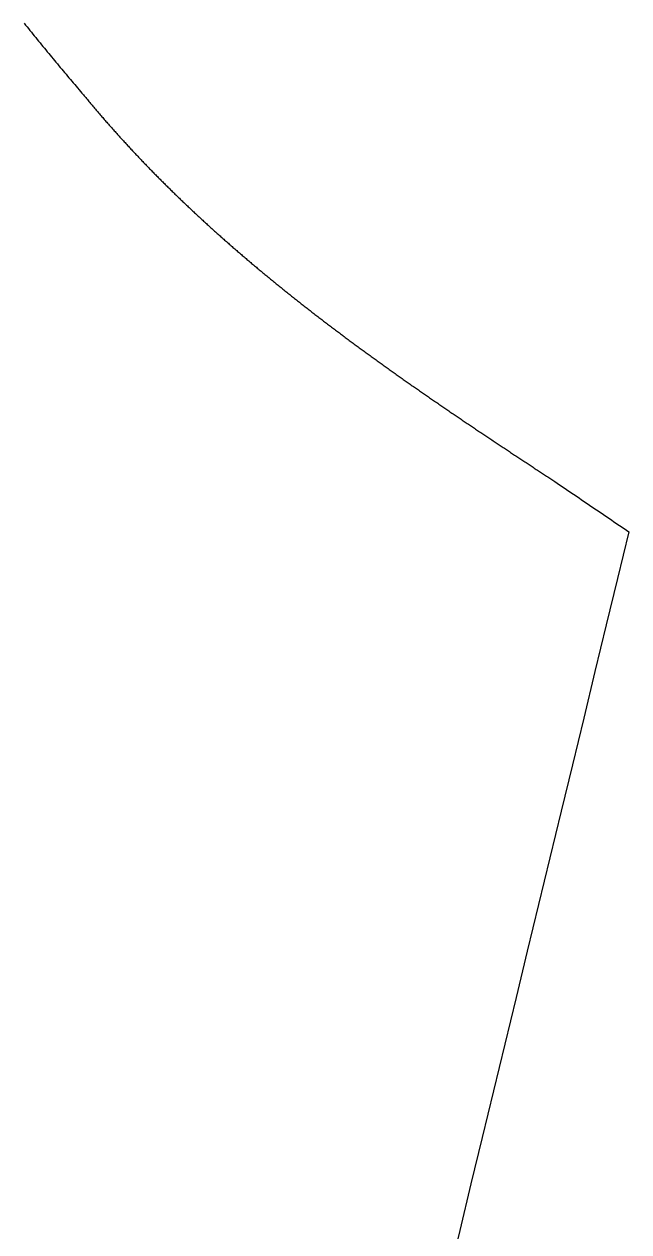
# Model space of a CAD drawing. Extents: x 0.1 to 59.6, y 0.2 to 53.5.
# Drawn here: x 22.825 to 25.321, y 12.837 to 17.827 of the extents above; entities that cross this region are included whole.
import ezdxf

# ---------------------------------------------------------------- set-up
doc = ezdxf.new("R2010")
doc.units = 0
doc.layers.add('BASE', color=7, linetype='CONTINUOUS')

msp = doc.modelspace()

# ---------------------------------------------------------------- linework, layer by layer
at = {"layer": 'BASE', "color": 7}
for p, q in [((22.8249, 17.8304), (22.8308, 17.823)), ((22.8308, 17.823), (22.8368, 17.8156)), ((22.8368, 17.8156), (22.8427, 17.8081)), ((22.8427, 17.8081), (22.8487, 17.8007)), ((22.8487, 17.8007), (22.8546, 17.7934)), ((22.8546, 17.7934), (22.8606, 17.786)), ((22.8606, 17.786), (22.8665, 17.7786)), ((22.8665, 17.7786), (22.8725, 17.7712)), ((22.8725, 17.7712), (22.8784, 17.7639)), ((22.8784, 17.7639), (22.8844, 17.7566)), ((22.8844, 17.7566), (22.8904, 17.7492)), ((22.8904, 17.7492), (22.8963, 17.7419)), ((22.8963, 17.7419), (22.9023, 17.7346)), ((22.9023, 17.7346), (22.9082, 17.7273)), ((22.9082, 17.7273), (22.9142, 17.7201)), ((22.9142, 17.7201), (22.9202, 17.7128)), ((22.9202, 17.7128), (22.9261, 17.7056)), ((22.9261, 17.7056), (22.9321, 17.6983)), ((22.9321, 17.6983), (22.9381, 17.6911)), ((22.9381, 17.6911), (22.944, 17.6839)), ((22.944, 17.6839), (22.95, 17.6767)), ((22.95, 17.6767), (22.9559, 17.6695)), ((22.9559, 17.6695), (22.9619, 17.6623)), ((22.9619, 17.6623), (22.9679, 17.6551)), ((22.9679, 17.6551), (22.9738, 17.648)), ((22.9738, 17.648), (22.9798, 17.6408)), ((22.9798, 17.6408), (22.9858, 17.6337)), ((22.9858, 17.6337), (22.9917, 17.6266)), ((22.9917, 17.6266), (22.9977, 17.6195)), ((22.9977, 17.6195), (23.0037, 17.6124)), ((23.0037, 17.6124), (23.0097, 17.6053)), ((23.0097, 17.6053), (23.0156, 17.5982)), ((23.0156, 17.5982), (23.0216, 17.5911)), ((23.0216, 17.5911), (23.0276, 17.5841)), ((23.0276, 17.5841), (23.0335, 17.577)), ((23.0335, 17.577), (23.0395, 17.57)), ((23.0395, 17.57), (23.0455, 17.563)), ((23.0455, 17.563), (23.0514, 17.556)), ((23.0514, 17.556), (23.0574, 17.549)), ((23.0574, 17.549), (23.0634, 17.542)), ((23.0634, 17.542), (23.0694, 17.5351)), ((23.0694, 17.5351), (23.0726, 17.5311)), ((23.0726, 17.5311), (23.0759, 17.5271)), ((23.0759, 17.5271), (23.0792, 17.5231)), ((23.0792, 17.5231), (23.0825, 17.5191)), ((23.0825, 17.5191), (23.0858, 17.5152)), ((23.0858, 17.5152), (23.0891, 17.5112)), ((23.0891, 17.5112), (23.0924, 17.5072)), ((23.0924, 17.5072), (23.0957, 17.5033)), ((23.0957, 17.5033), (23.099, 17.4993)), ((23.099, 17.4993), (23.1023, 17.4954)), ((23.1023, 17.4954), (23.1056, 17.4914)), ((23.1056, 17.4914), (23.1089, 17.4875)), ((23.1089, 17.4875), (23.1122, 17.4835)), ((23.1122, 17.4835), (23.1155, 17.4796)), ((23.1155, 17.4796), (23.1189, 17.4757)), ((23.1189, 17.4757), (23.1222, 17.4718)), ((23.1222, 17.4718), (23.1255, 17.4678)), ((23.1255, 17.4678), (23.1289, 17.4639)), ((23.1289, 17.4639), (23.1322, 17.46)), ((23.1322, 17.46), (23.1356, 17.4561)), ((23.1356, 17.4561), (23.1389, 17.4522)), ((23.1389, 17.4522), (23.1423, 17.4483)), ((23.1423, 17.4483), (23.1456, 17.4444)), ((23.1456, 17.4444), (23.149, 17.4405)), ((23.149, 17.4405), (23.1523, 17.4366)), ((23.1523, 17.4366), (23.1557, 17.4328)), ((23.1557, 17.4328), (23.1591, 17.4289)), ((23.1591, 17.4289), (23.1625, 17.425)), ((23.1625, 17.425), (23.1658, 17.4211)), ((23.1658, 17.4211), (23.1692, 17.4173)), ((23.1692, 17.4173), (23.1726, 17.4134)), ((23.1726, 17.4134), (23.176, 17.4096)), ((23.176, 17.4096), (23.1794, 17.4057)), ((23.1794, 17.4057), (23.1828, 17.4019)), ((23.1828, 17.4019), (23.1862, 17.398)), ((23.1862, 17.398), (23.1896, 17.3942)), ((23.1896, 17.3942), (23.193, 17.3903)), ((23.193, 17.3903), (23.1964, 17.3865)), ((23.1964, 17.3865), (23.1998, 17.3827)), ((23.1998, 17.3827), (23.2032, 17.3789)), ((23.2032, 17.3789), (23.2067, 17.3751)), ((23.2067, 17.3751), (23.2101, 17.3712)), ((23.2101, 17.3712), (23.2135, 17.3674)), ((23.2135, 17.3674), (23.217, 17.3636)), ((23.217, 17.3636), (23.2204, 17.3598)), ((23.2204, 17.3598), (23.2238, 17.356)), ((23.2238, 17.356), (23.2273, 17.3522)), ((23.2273, 17.3522), (23.2307, 17.3485)), ((23.2307, 17.3485), (23.2342, 17.3447)), ((23.2342, 17.3447), (23.2376, 17.3409)), ((23.2376, 17.3409), (23.2411, 17.3371)), ((23.2411, 17.3371), (23.2446, 17.3333)), ((23.2446, 17.3333), (23.248, 17.3296)), ((23.248, 17.3296), (23.2515, 17.3258)), ((23.2515, 17.3258), (23.255, 17.3221)), ((23.255, 17.3221), (23.2584, 17.3183)), ((23.2584, 17.3183), (23.2619, 17.3145)), ((23.2619, 17.3145), (23.2654, 17.3108)), ((23.2654, 17.3108), (23.2689, 17.3071)), ((23.2689, 17.3071), (23.2724, 17.3033)), ((23.2724, 17.3033), (23.2759, 17.2996)), ((23.2759, 17.2996), (23.2794, 17.2959)), ((23.2794, 17.2959), (23.2829, 17.2921)), ((23.2829, 17.2921), (23.2864, 17.2884)), ((23.2864, 17.2884), (23.2899, 17.2847)), ((23.2899, 17.2847), (23.2934, 17.281)), ((23.2934, 17.281), (23.2969, 17.2773)), ((23.2969, 17.2773), (23.3004, 17.2735)), ((23.3004, 17.2735), (23.3039, 17.2698)), ((23.3039, 17.2698), (23.3074, 17.2661)), ((23.3074, 17.2661), (23.311, 17.2625)), ((23.311, 17.2625), (23.3145, 17.2588)), ((23.3145, 17.2588), (23.318, 17.2551)), ((23.318, 17.2551), (23.3216, 17.2514)), ((23.3216, 17.2514), (23.3251, 17.2477)), ((23.3251, 17.2477), (23.3286, 17.244)), ((23.3286, 17.244), (23.3322, 17.2404)), ((23.3322, 17.2404), (23.3357, 17.2367)), ((23.3357, 17.2367), (23.3393, 17.233)), ((23.3393, 17.233), (23.3428, 17.2294)), ((23.3428, 17.2294), (23.3464, 17.2257)), ((23.3464, 17.2257), (23.35, 17.2221)), ((23.35, 17.2221), (23.3535, 17.2184)), ((23.3535, 17.2184), (23.3571, 17.2148)), ((23.3571, 17.2148), (23.3607, 17.2111)), ((23.3607, 17.2111), (23.3643, 17.2075)), ((23.3643, 17.2075), (23.3678, 17.2038)), ((23.3678, 17.2038), (23.3714, 17.2002)), ((23.3714, 17.2002), (23.375, 17.1966)), ((23.375, 17.1966), (23.3786, 17.193)), ((23.3786, 17.193), (23.3822, 17.1893)), ((23.3822, 17.1893), (23.3858, 17.1857)), ((23.3858, 17.1857), (23.3894, 17.1821)), ((23.3894, 17.1821), (23.393, 17.1785)), ((23.393, 17.1785), (23.3966, 17.1749)), ((23.3966, 17.1749), (23.4002, 17.1713)), ((23.4002, 17.1713), (23.4038, 17.1677)), ((23.4038, 17.1677), (23.4074, 17.1641)), ((23.4074, 17.1641), (23.411, 17.1605)), ((23.411, 17.1605), (23.4146, 17.1569)), ((23.4146, 17.1569), (23.4183, 17.1534)), ((23.4183, 17.1534), (23.4219, 17.1498)), ((23.4219, 17.1498), (23.4255, 17.1462)), ((23.4255, 17.1462), (23.4291, 17.1426)), ((23.4291, 17.1426), (23.4328, 17.1391)), ((23.4328, 17.1391), (23.4364, 17.1355)), ((23.4364, 17.1355), (23.4401, 17.1319)), ((23.4401, 17.1319), (23.4437, 17.1284)), ((23.4437, 17.1284), (23.4474, 17.1248)), ((23.4474, 17.1248), (23.451, 17.1213)), ((23.451, 17.1213), (23.4547, 17.1177)), ((23.4547, 17.1177), (23.4583, 17.1142)), ((23.4583, 17.1142), (23.462, 17.1107)), ((23.462, 17.1107), (23.4656, 17.1071)), ((23.4656, 17.1071), (23.4693, 17.1036)), ((23.4693, 17.1036), (23.473, 17.1001)), ((23.473, 17.1001), (23.4766, 17.0965)), ((23.4766, 17.0965), (23.4803, 17.093)), ((23.4803, 17.093), (23.484, 17.0895)), ((23.484, 17.0895), (23.4877, 17.086)), ((23.4877, 17.086), (23.4914, 17.0825)), ((23.4914, 17.0825), (23.495, 17.079)), ((23.495, 17.079), (23.4987, 17.0755)), ((23.4987, 17.0755), (23.5024, 17.072)), ((23.5024, 17.072), (23.5061, 17.0685)), ((23.5061, 17.0685), (23.5098, 17.065)), ((23.5098, 17.065), (23.5135, 17.0615)), ((23.5135, 17.0615), (23.5172, 17.058)), ((23.5172, 17.058), (23.5209, 17.0545)), ((23.5209, 17.0545), (23.5246, 17.051)), ((23.5246, 17.051), (23.5284, 17.0476)), ((23.5284, 17.0476), (23.5321, 17.0441)), ((23.5321, 17.0441), (23.5358, 17.0406)), ((23.5358, 17.0406), (23.5395, 17.0372)), ((23.5395, 17.0372), (23.5432, 17.0337)), ((23.5432, 17.0337), (23.547, 17.0302)), ((23.547, 17.0302), (23.5507, 17.0268)), ((23.5507, 17.0268), (23.5544, 17.0233)), ((23.5544, 17.0233), (23.5582, 17.0199)), ((23.5582, 17.0199), (23.5619, 17.0164)), ((23.5619, 17.0164), (23.5656, 17.013)), ((23.5656, 17.013), (23.5694, 17.0096)), ((23.5694, 17.0096), (23.5731, 17.0061)), ((23.5731, 17.0061), (23.5769, 17.0027)), ((23.5769, 17.0027), (23.5806, 16.9993)), ((23.5806, 16.9993), (23.5844, 16.9958)), ((23.5844, 16.9958), (23.5881, 16.9924)), ((23.5881, 16.9924), (23.5919, 16.989)), ((23.5919, 16.989), (23.5957, 16.9856)), ((23.5957, 16.9856), (23.5994, 16.9822)), ((23.5994, 16.9822), (23.6032, 16.9788)), ((23.6032, 16.9788), (23.607, 16.9753)), ((23.607, 16.9753), (23.6108, 16.9719)), ((23.6108, 16.9719), (23.6145, 16.9685)), ((23.6145, 16.9685), (23.6183, 16.9651)), ((23.6183, 16.9651), (23.6221, 16.9618)), ((23.6221, 16.9618), (23.6259, 16.9584)), ((23.6259, 16.9584), (23.6297, 16.955)), ((23.6297, 16.955), (23.6335, 16.9516)), ((23.6335, 16.9516), (23.6372, 16.9482)), ((23.6372, 16.9482), (23.641, 16.9448)), ((23.641, 16.9448), (23.6448, 16.9415)), ((23.6448, 16.9415), (23.6486, 16.9381)), ((23.6486, 16.9381), (23.6524, 16.9347)), ((23.6524, 16.9347), (23.6563, 16.9314)), ((23.6563, 16.9314), (23.6601, 16.928)), ((23.6601, 16.928), (23.6639, 16.9246)), ((23.6639, 16.9246), (23.6677, 16.9213)), ((23.6677, 16.9213), (23.6715, 16.9179)), ((23.6715, 16.9179), (23.6753, 16.9146)), ((23.6753, 16.9146), (23.6791, 16.9112)), ((23.6791, 16.9112), (23.683, 16.9079)), ((23.683, 16.9079), (23.6868, 16.9045)), ((23.6868, 16.9045), (23.6906, 16.9012)), ((23.6906, 16.9012), (23.6945, 16.8979)), ((23.6945, 16.8979), (23.6983, 16.8945)), ((23.6983, 16.8945), (23.7021, 16.8912)), ((23.7021, 16.8912), (23.706, 16.8879)), ((23.706, 16.8879), (23.7098, 16.8846)), ((23.7098, 16.8846), (23.7137, 16.8812)), ((23.7137, 16.8812), (23.7175, 16.8779)), ((23.7175, 16.8779), (23.7214, 16.8746)), ((23.7214, 16.8746), (23.7252, 16.8713)), ((23.7252, 16.8713), (23.7291, 16.868)), ((23.7291, 16.868), (23.7329, 16.8647)), ((23.7329, 16.8647), (23.7368, 16.8614)), ((23.7368, 16.8614), (23.7407, 16.8581)), ((23.7407, 16.8581), (23.7445, 16.8548)), ((23.7445, 16.8548), (23.7484, 16.8515)), ((23.7484, 16.8515), (23.7523, 16.8482)), ((23.7523, 16.8482), (23.7561, 16.8449)), ((23.7561, 16.8449), (23.76, 16.8416)), ((23.76, 16.8416), (23.7639, 16.8384)), ((23.7639, 16.8384), (23.7678, 16.8351)), ((23.7678, 16.8351), (23.7716, 16.8318)), ((23.7716, 16.8318), (23.7755, 16.8285)), ((23.7755, 16.8285), (23.7794, 16.8253)), ((23.7794, 16.8253), (23.7833, 16.822)), ((23.7833, 16.822), (23.7872, 16.8187)), ((23.7872, 16.8187), (23.7911, 16.8155)), ((23.7911, 16.8155), (23.795, 16.8122)), ((23.795, 16.8122), (23.7989, 16.809)), ((23.7989, 16.809), (23.8028, 16.8057)), ((23.8028, 16.8057), (23.8067, 16.8025)), ((23.8067, 16.8025), (23.8106, 16.7992)), ((23.8106, 16.7992), (23.8145, 16.796)), ((23.8145, 16.796), (23.8184, 16.7927)), ((23.8184, 16.7927), (23.8223, 16.7895)), ((23.8223, 16.7895), (23.8262, 16.7862)), ((23.8262, 16.7862), (23.8302, 16.783)), ((23.8302, 16.783), (23.8341, 16.7798)), ((23.8341, 16.7798), (23.838, 16.7766)), ((23.838, 16.7766), (23.8419, 16.7733)), ((23.8419, 16.7733), (23.8459, 16.7701)), ((23.8459, 16.7701), (23.8498, 16.7669)), ((23.8498, 16.7669), (23.8537, 16.7637)), ((23.8537, 16.7637), (23.8577, 16.7604)), ((23.8577, 16.7604), (23.8616, 16.7572)), ((23.8616, 16.7572), (23.8655, 16.754)), ((23.8655, 16.754), (23.8695, 16.7508)), ((23.8695, 16.7508), (23.8734, 16.7476)), ((23.8734, 16.7476), (23.8774, 16.7444)), ((23.8774, 16.7444), (23.8813, 16.7412)), ((23.8813, 16.7412), (23.8853, 16.738)), ((23.8853, 16.738), (23.8892, 16.7348)), ((23.8892, 16.7348), (23.8932, 16.7316)), ((23.8932, 16.7316), (23.8971, 16.7284)), ((23.8971, 16.7284), (23.9011, 16.7253)), ((23.9011, 16.7253), (23.905, 16.7221)), ((23.905, 16.7221), (23.909, 16.7189)), ((23.909, 16.7189), (23.913, 16.7157)), ((23.913, 16.7157), (23.9169, 16.7125)), ((23.9169, 16.7125), (23.9209, 16.7094)), ((23.9209, 16.7094), (23.9249, 16.7062)), ((23.9249, 16.7062), (23.9288, 16.703)), ((23.9288, 16.703), (23.9328, 16.6999)), ((23.9328, 16.6999), (23.9368, 16.6967)), ((23.9368, 16.6967), (23.9408, 16.6935)), ((23.9408, 16.6935), (23.9447, 16.6904)), ((23.9447, 16.6904), (23.9487, 16.6872)), ((23.9487, 16.6872), (23.9527, 16.6841)), ((23.9527, 16.6841), (23.9567, 16.6809)), ((23.9567, 16.6809), (23.9607, 16.6778)), ((23.9607, 16.6778), (23.9647, 16.6746)), ((23.9647, 16.6746), (23.9687, 16.6715)), ((23.9687, 16.6715), (23.9727, 16.6683)), ((23.9727, 16.6683), (23.9767, 16.6652)), ((23.9767, 16.6652), (23.9807, 16.6621)), ((23.9807, 16.6621), (23.9847, 16.6589)), ((23.9847, 16.6589), (23.9887, 16.6558)), ((23.9887, 16.6558), (23.9927, 16.6527)), ((23.9927, 16.6527), (23.9967, 16.6495)), ((23.9967, 16.6495), (24.0007, 16.6464)), ((24.0007, 16.6464), (24.0047, 16.6433)), ((24.0047, 16.6433), (24.0087, 16.6402)), ((24.0087, 16.6402), (24.0127, 16.6371)), ((24.0127, 16.6371), (24.0168, 16.6339)), ((24.0168, 16.6339), (24.0208, 16.6308)), ((24.0208, 16.6308), (24.0248, 16.6277)), ((24.0248, 16.6277), (24.0288, 16.6246)), ((24.0288, 16.6246), (24.0328, 16.6215)), ((24.0328, 16.6215), (24.0369, 16.6184)), ((24.0369, 16.6184), (24.0409, 16.6153)), ((24.0409, 16.6153), (24.0449, 16.6122)), ((24.0449, 16.6122), (24.049, 16.6091)), ((24.049, 16.6091), (24.053, 16.606)), ((24.053, 16.606), (24.057, 16.6029)), ((24.057, 16.6029), (24.0611, 16.5998)), ((24.0611, 16.5998), (24.0651, 16.5967)), ((24.0651, 16.5967), (24.0692, 16.5937)), ((24.0692, 16.5937), (24.0732, 16.5906)), ((24.0732, 16.5906), (24.0773, 16.5875)), ((24.0773, 16.5875), (24.0813, 16.5844)), ((24.0813, 16.5844), (24.0854, 16.5813)), ((24.0854, 16.5813), (24.0894, 16.5783)), ((24.0894, 16.5783), (24.0935, 16.5752)), ((24.0935, 16.5752), (24.0975, 16.5721)), ((24.0975, 16.5721), (24.1016, 16.5691)), ((24.1016, 16.5691), (24.1056, 16.566)), ((24.1056, 16.566), (24.1097, 16.5629)), ((24.1097, 16.5629), (24.1137, 16.5599)), ((24.1137, 16.5599), (24.1178, 16.5568)), ((24.1178, 16.5568), (24.1219, 16.5538)), ((24.1219, 16.5538), (24.1259, 16.5507)), ((24.1259, 16.5507), (24.13, 16.5476)), ((24.13, 16.5476), (24.1341, 16.5446)), ((24.1341, 16.5446), (24.1382, 16.5415)), ((24.1382, 16.5415), (24.1422, 16.5385)), ((24.1422, 16.5385), (24.1463, 16.5355)), ((24.1463, 16.5355), (24.1504, 16.5324)), ((24.1504, 16.5324), (24.1545, 16.5294)), ((24.1545, 16.5294), (24.1585, 16.5263)), ((24.1585, 16.5263), (24.1626, 16.5233)), ((24.1626, 16.5233), (24.1667, 16.5203)), ((24.1667, 16.5203), (24.1708, 16.5172)), ((24.1708, 16.5172), (24.1749, 16.5142)), ((24.1749, 16.5142), (24.179, 16.5112)), ((24.179, 16.5112), (24.1831, 16.5081)), ((24.1831, 16.5081), (24.1872, 16.5051)), ((24.1872, 16.5051), (24.1913, 16.5021)), ((24.1913, 16.5021), (24.1954, 16.4991)), ((24.1954, 16.4991), (24.1994, 16.4961)), ((24.1994, 16.4961), (24.2035, 16.493)), ((24.2035, 16.493), (24.2076, 16.49)), ((24.2076, 16.49), (24.2118, 16.487)), ((24.2118, 16.487), (24.2159, 16.484)), ((24.2159, 16.484), (24.22, 16.481)), ((24.22, 16.481), (24.2241, 16.478)), ((24.2241, 16.478), (24.2282, 16.475)), ((24.2282, 16.475), (24.2323, 16.472)), ((24.2323, 16.472), (24.2364, 16.469)), ((24.2364, 16.469), (24.2405, 16.466)), ((24.2405, 16.466), (24.2446, 16.463)), ((24.2446, 16.463), (24.2487, 16.46)), ((24.2487, 16.46), (24.2529, 16.457)), ((24.2529, 16.457), (24.257, 16.454)), ((24.257, 16.454), (24.2611, 16.451)), ((24.2611, 16.451), (24.2652, 16.448)), ((24.2652, 16.448), (24.2693, 16.445)), ((24.2693, 16.445), (24.2735, 16.442)), ((24.2735, 16.442), (24.2776, 16.4391)), ((24.2776, 16.4391), (24.2817, 16.4361)), ((24.2817, 16.4361), (24.2859, 16.4331)), ((24.2859, 16.4331), (24.29, 16.4301)), ((24.29, 16.4301), (24.2941, 16.4271)), ((24.2941, 16.4271), (24.2983, 16.4242)), ((24.2983, 16.4242), (24.3024, 16.4212)), ((24.3024, 16.4212), (24.3065, 16.4182)), ((24.3065, 16.4182), (24.3107, 16.4153)), ((24.3107, 16.4153), (24.3148, 16.4123)), ((24.3148, 16.4123), (24.319, 16.4093)), ((24.319, 16.4093), (24.3231, 16.4064)), ((24.3231, 16.4064), (24.3272, 16.4034)), ((24.3272, 16.4034), (24.3314, 16.4004)), ((24.3314, 16.4004), (24.3355, 16.3975)), ((24.3355, 16.3975), (24.3397, 16.3945)), ((24.3397, 16.3945), (24.3438, 16.3916)), ((24.3438, 16.3916), (24.348, 16.3886)), ((24.348, 16.3886), (24.3521, 16.3857)), ((24.3521, 16.3857), (24.3563, 16.3827)), ((24.3563, 16.3827), (24.3604, 16.3798)), ((24.3604, 16.3798), (24.3646, 16.3768)), ((24.3646, 16.3768), (24.3688, 16.3739)), ((24.3688, 16.3739), (24.3729, 16.3709)), ((24.3729, 16.3709), (24.3771, 16.368)), ((24.3771, 16.368), (24.3812, 16.365)), ((24.3812, 16.365), (24.3854, 16.3621)), ((24.3854, 16.3621), (24.3896, 16.3591)), ((24.3896, 16.3591), (24.3937, 16.3562)), ((24.3937, 16.3562), (24.3979, 16.3533)), ((24.3979, 16.3533), (24.4021, 16.3503)), ((24.4021, 16.3503), (24.4062, 16.3474)), ((24.4062, 16.3474), (24.4104, 16.3445)), ((24.4104, 16.3445), (24.4146, 16.3415)), ((24.4146, 16.3415), (24.4187, 16.3386)), ((24.4187, 16.3386), (24.4229, 16.3357)), ((24.4229, 16.3357), (24.4271, 16.3328)), ((24.4271, 16.3328), (24.4313, 16.3298)), ((24.4313, 16.3298), (24.4354, 16.3269)), ((24.4354, 16.3269), (24.4396, 16.324)), ((24.4396, 16.324), (24.4438, 16.3211)), ((24.4438, 16.3211), (24.448, 16.3182)), ((24.448, 16.3182), (24.4522, 16.3152)), ((24.4522, 16.3152), (24.4564, 16.3123)), ((24.4564, 16.3123), (24.4605, 16.3094)), ((24.4605, 16.3094), (24.4647, 16.3065)), ((24.4647, 16.3065), (24.4689, 16.3036)), ((24.4689, 16.3036), (24.4731, 16.3007)), ((24.4731, 16.3007), (24.4773, 16.2978)), ((24.4773, 16.2978), (24.4815, 16.2949)), ((24.4815, 16.2949), (24.4857, 16.292)), ((24.4857, 16.292), (24.4899, 16.2891)), ((24.4899, 16.2891), (24.4941, 16.2862)), ((24.4941, 16.2862), (24.4983, 16.2833)), ((24.4983, 16.2833), (24.5024, 16.2804)), ((24.5024, 16.2804), (24.5066, 16.2775)), ((24.5066, 16.2775), (24.5108, 16.2746)), ((24.5108, 16.2746), (24.515, 16.2717)), ((24.515, 16.2717), (24.5192, 16.2688)), ((24.5192, 16.2688), (24.5234, 16.2659)), ((24.5234, 16.2659), (24.5276, 16.263)), ((24.5276, 16.263), (24.5318, 16.2601)), ((24.5318, 16.2601), (24.5361, 16.2572)), ((24.5361, 16.2572), (24.5403, 16.2543)), ((24.5403, 16.2543), (24.5445, 16.2514)), ((24.5445, 16.2514), (24.5487, 16.2485)), ((24.5487, 16.2485), (24.5529, 16.2457)), ((24.5529, 16.2457), (24.5571, 16.2428)), ((24.5571, 16.2428), (24.5613, 16.2399)), ((24.5613, 16.2399), (24.5655, 16.237)), ((24.5655, 16.237), (24.5697, 16.2341)), ((24.5697, 16.2341), (24.5739, 16.2313)), ((24.5739, 16.2313), (24.5781, 16.2284)), ((24.5781, 16.2284), (24.5824, 16.2255)), ((24.5824, 16.2255), (24.5866, 16.2226)), ((24.5866, 16.2226), (24.5908, 16.2198)), ((24.5908, 16.2198), (24.595, 16.2169)), ((24.595, 16.2169), (24.5992, 16.214)), ((24.5992, 16.214), (24.6034, 16.2111)), ((24.6034, 16.2111), (24.6077, 16.2083)), ((24.6077, 16.2083), (24.6119, 16.2054)), ((24.6119, 16.2054), (24.6161, 16.2025)), ((24.6161, 16.2025), (24.6203, 16.1997)), ((24.6203, 16.1997), (24.6246, 16.1968)), ((24.6246, 16.1968), (24.6288, 16.1939)), ((24.6288, 16.1939), (24.633, 16.1911)), ((24.633, 16.1911), (24.6372, 16.1882)), ((24.6372, 16.1882), (24.6415, 16.1853)), ((24.6415, 16.1853), (24.6457, 16.1825)), ((24.6457, 16.1825), (24.6499, 16.1796)), ((24.6499, 16.1796), (24.6541, 16.1768)), ((24.6541, 16.1768), (24.6584, 16.1739)), ((24.6584, 16.1739), (24.6626, 16.1711)), ((24.6626, 16.1711), (24.6668, 16.1682)), ((24.6668, 16.1682), (24.6711, 16.1653)), ((24.6711, 16.1653), (24.6753, 16.1625)), ((24.6753, 16.1625), (24.6795, 16.1596)), ((24.6795, 16.1596), (24.6838, 16.1568)), ((24.6838, 16.1568), (24.688, 16.1539)), ((24.688, 16.1539), (24.6922, 16.1511)), ((24.6922, 16.1511), (24.6965, 16.1482)), ((24.6965, 16.1482), (24.7007, 16.1454)), ((24.7007, 16.1454), (24.7049, 16.1425)), ((24.7049, 16.1425), (24.7092, 16.1397)), ((24.7092, 16.1397), (24.7134, 16.1369)), ((24.7134, 16.1369), (24.7177, 16.134)), ((24.7177, 16.134), (24.7219, 16.1312)), ((24.7219, 16.1312), (24.7261, 16.1283)), ((24.7261, 16.1283), (24.7304, 16.1255)), ((24.7304, 16.1255), (24.7346, 16.1226)), ((24.7346, 16.1226), (24.7389, 16.1198)), ((24.7389, 16.1198), (24.7431, 16.117)), ((24.7431, 16.117), (24.7474, 16.1141)), ((24.7474, 16.1141), (24.7516, 16.1113)), ((24.7516, 16.1113), (24.7559, 16.1085)), ((24.7559, 16.1085), (24.7601, 16.1056)), ((24.7601, 16.1056), (24.7644, 16.1028)), ((24.7644, 16.1028), (24.7686, 16.1)), ((24.7686, 16.1), (24.7728, 16.0971)), ((24.7728, 16.0971), (24.7771, 16.0943)), ((24.7771, 16.0943), (24.7813, 16.0915)), ((24.7813, 16.0915), (24.7856, 16.0886)), ((24.7856, 16.0886), (24.7898, 16.0858)), ((24.7898, 16.0858), (24.7941, 16.083)), ((24.7941, 16.083), (24.7984, 16.0801)), ((24.7984, 16.0801), (24.8026, 16.0773)), ((24.8026, 16.0773), (24.8069, 16.0745)), ((24.8069, 16.0745), (24.8111, 16.0717)), ((24.8111, 16.0717), (24.8154, 16.0688)), ((24.8154, 16.0688), (24.8196, 16.066)), ((24.8196, 16.066), (24.8239, 16.0632)), ((24.8239, 16.0632), (24.8281, 16.0604)), ((24.8281, 16.0604), (24.8324, 16.0575)), ((24.8324, 16.0575), (24.8366, 16.0547)), ((24.8366, 16.0547), (24.8409, 16.0519)), ((24.8409, 16.0519), (24.8452, 16.0491)), ((24.8452, 16.0491), (24.8494, 16.0462)), ((24.8494, 16.0462), (24.8537, 16.0434)), ((24.8537, 16.0434), (24.8579, 16.0406)), ((24.8579, 16.0406), (24.8622, 16.0378)), ((24.8622, 16.0378), (24.8665, 16.035)), ((24.8665, 16.035), (24.8707, 16.0322)), ((24.8707, 16.0322), (24.875, 16.0293)), ((24.875, 16.0293), (24.8792, 16.0265)), ((24.8792, 16.0265), (24.8835, 16.0237)), ((24.8835, 16.0237), (24.8878, 16.0209)), ((24.8878, 16.0209), (24.892, 16.0181)), ((24.892, 16.0181), (24.8963, 16.0153)), ((24.8963, 16.0153), (24.9006, 16.0124)), ((24.9006, 16.0124), (24.9048, 16.0096)), ((24.9048, 16.0096), (24.9091, 16.0068)), ((24.9091, 16.0068), (24.9133, 16.004)), ((24.9133, 16.004), (24.9176, 16.0012)), ((24.9176, 16.0012), (24.9219, 15.9984)), ((24.9219, 15.9984), (24.9261, 15.9956)), ((24.9261, 15.9956), (24.9304, 15.9928)), ((24.9304, 15.9928), (24.9347, 15.9899)), ((24.9347, 15.9899), (24.9389, 15.9871)), ((24.9389, 15.9871), (24.9432, 15.9843)), ((24.9432, 15.9843), (24.9475, 15.9815)), ((24.9475, 15.9815), (24.9517, 15.9787)), ((24.9517, 15.9787), (24.956, 15.9759)), ((24.956, 15.9759), (24.9603, 15.9731)), ((24.9603, 15.9731), (24.9645, 15.9703)), ((24.9645, 15.9703), (24.9688, 15.9675)), ((24.9688, 15.9675), (24.9731, 15.9647)), ((24.9731, 15.9647), (24.9773, 15.9619)), ((24.9773, 15.9619), (24.9816, 15.9591)), ((24.9816, 15.9591), (24.9859, 15.9563)), ((24.9859, 15.9563), (24.9901, 15.9535)), ((24.9901, 15.9535), (24.9944, 15.9507)), ((24.9944, 15.9507), (24.9987, 15.9478)), ((24.9987, 15.9478), (25.003, 15.945)), ((25.003, 15.945), (25.0072, 15.9422)), ((25.0072, 15.9422), (25.0115, 15.9394)), ((25.0115, 15.9394), (25.0158, 15.9366)), ((25.0158, 15.9366), (25.0348, 15.9237)), ((25.0348, 15.9237), (25.0539, 15.9107)), ((25.0539, 15.9107), (25.0729, 15.8977)), ((25.0729, 15.8977), (25.092, 15.8848)), ((25.092, 15.8848), (25.1111, 15.8718)), ((25.1111, 15.8718), (25.1301, 15.8588)), ((25.1301, 15.8588), (25.1492, 15.8459)), ((25.1492, 15.8459), (25.1682, 15.8329)), ((25.1682, 15.8329), (25.1873, 15.82)), ((25.1873, 15.82), (25.2064, 15.807)), ((25.2064, 15.807), (25.2254, 15.794)), ((25.2254, 15.794), (25.2445, 15.7811)), ((25.2445, 15.7811), (25.2635, 15.7681)), ((25.2635, 15.7681), (25.2826, 15.7551)), ((25.3207, 15.7292), (25.2742, 15.5367)), ((25.2826, 15.7551), (25.3017, 15.7422)), ((25.3017, 15.7422), (25.3207, 15.7292)), ((25.2742, 15.5367), (25.2276, 15.3443)), ((25.2276, 15.3443), (25.1811, 15.1518)), ((25.1811, 15.1518), (25.1345, 14.9593)), ((25.1345, 14.9593), (25.088, 14.7669)), ((25.088, 14.7669), (25.0414, 14.5744)), ((25.0414, 14.5744), (24.9949, 14.3819)), ((24.9949, 14.3819), (24.9483, 14.1895)), ((24.9483, 14.1895), (24.9018, 13.997)), ((24.9018, 13.997), (24.8552, 13.8045)), ((24.8552, 13.8045), (24.8087, 13.6121)), ((24.8087, 13.6121), (24.7621, 13.4196)), ((24.7621, 13.4196), (24.7156, 13.2271)), ((24.7156, 13.2271), (24.669, 13.0347)), ((24.669, 13.0347), (24.6225, 12.8422)), ((24.6225, 12.8422), (24.5759, 12.6497))]:
    msp.add_line(p, q, dxfattribs=at)

doc.saveas('drawing.dxf')
